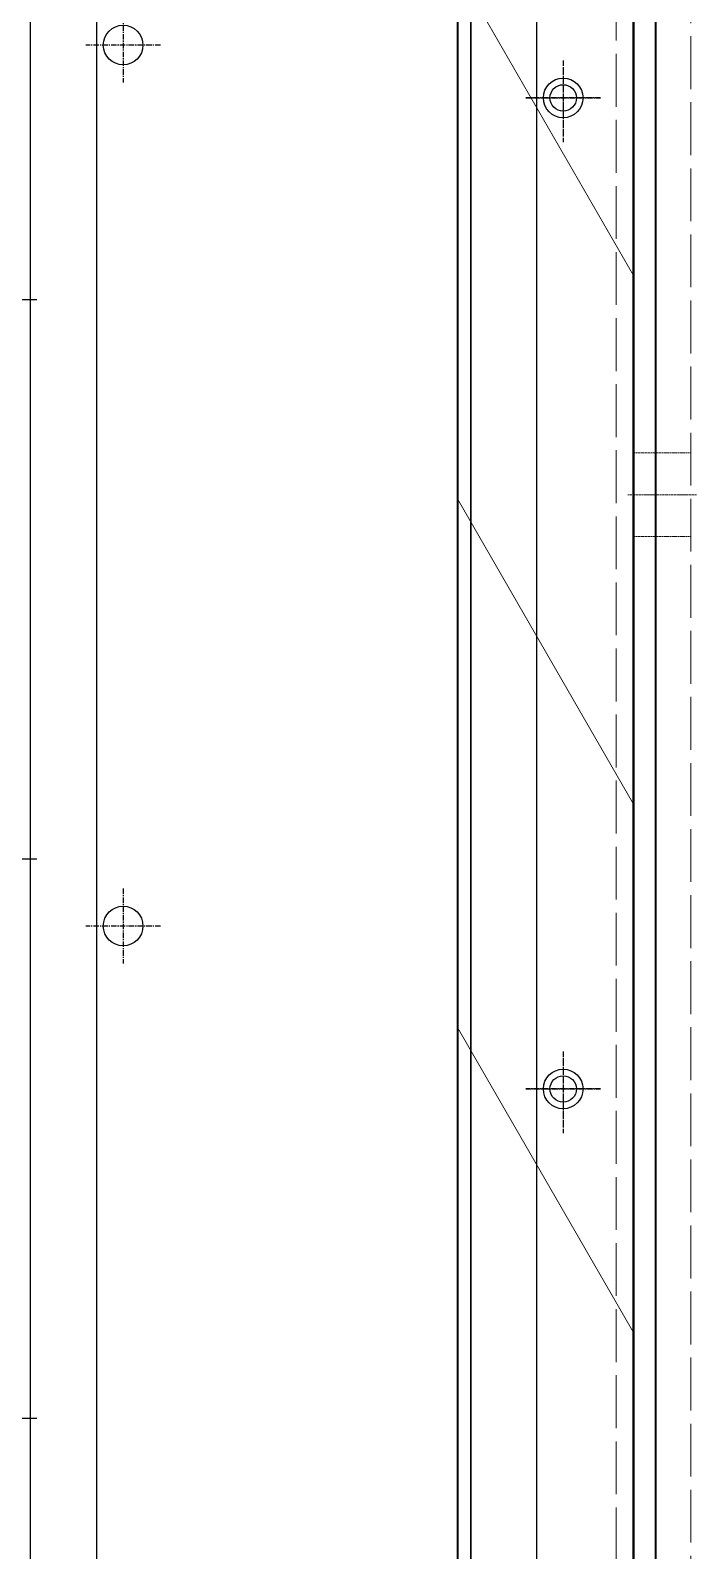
# Model space of a CAD drawing. Header units: millimetres. Extents: x 2686 to 32093, y 2268 to 23063.
# Drawn here: x 13346.2 to 13497.5, y 9538.4 to 9883.5 of the extents above; entities that cross this region are included whole.
import ezdxf

# ---------------------------------------------------------------- set-up
doc = ezdxf.new("R2010")
doc.units = ezdxf.units.MM
for name, pattern in [('CENTER', [2, 1.25, -0.25, 0.25, -0.25]), ('DASHDOT', [18.5, 12, -3, 0.5, -3]), ('DASHED', [15, 12, -3])]:
    doc.linetypes.add(name, pattern=pattern)
doc.layers.add('center', color=1, linetype='CENTER')

# ---------------------------------------------------------------- blocks, each defined once
blk = doc.blocks.new('A$C55E021B5')
at = {"color": 7, "lineweight": 35}
for p, q in [((1375, 38.5), (1375, 2102.5)), ((1415, 2102.5), (1415, 38.5)), ((1370, 2070.5), (1370, 209.79)), ((1370, 2070.5), (1370, 209.79)), ((1375, 70.5), (1375, 2070.5)), ((1375, 2070.5), (1375, 209.79))]:
    blk.add_line(p, q, dxfattribs=at)
at = {"color": 7, "linetype": 'DASHED', "lineweight": 13}
for p, q in [((1362, 2074.5), (1362, 66.5)), ((1370, 2074.5), (1370, 66.5)), ((1379, 1050.5), (1379, 38.5))]:
    blk.add_line(p, q, dxfattribs=at)
at = {"color": 7, "lineweight": 13, "ltscale": 0.133334}
for p, q in [((1415, 1054.47), (1375, 985.19)), ((1415, 934.47), (1375, 865.19)), ((1415, 814.47), (1375, 745.19))]:
    blk.add_line(p, q, dxfattribs=at)
at = {"color": 7, "linetype": 'DASHED', "lineweight": 13, "ltscale": 0.013334}
for p, q in [((1370, 944.91), (1362, 944.91)), ((1370, 925.91), (1362, 925.91))]:
    blk.add_line(p, q, dxfattribs=at)
at = {"color": 7, "linetype": 'DASHED', "lineweight": 13, "ltscale": 0.008333}
for p, q in [((1375, 944.91), (1370, 944.91)), ((1375, 925.91), (1370, 925.91))]:
    blk.add_line(p, q, dxfattribs=at)
at = {"color": 7, "linetype": 'DASHDOT', "lineweight": 13, "ltscale": 0.025999}
blk.add_line((1376.3, 935.41), (1360.7, 935.41), dxfattribs=at)
blk = doc.blocks.new('A$C25707C5C')
for p, q in [((0, 2586), (0, 0)), ((15, 0), (15, 2586))]:
    blk.add_line(p, q)
for centre in [(21, 1277), (21, 1052)]:
    blk.add_circle(centre, 3)
at = {"layer": 'center'}
for p, q in [((21, 1285.5), (21, 1268.5)), ((21, 1283.97), (21, 1266.97)), ((12.5, 1277), (29.5, 1277)), ((21, 1060.5), (21, 1043.5)), ((21, 1058.97), (21, 1041.97)), ((12.5, 1052), (29.5, 1052))]:
    blk.add_line(p, q, dxfattribs=at)
blk = doc.blocks.new('A$C0E961EF8')
for p, q in [((0, 0), (0, 1221)), ((42, 0), (42, 1221))]:
    blk.add_line(p, q)
for centre in [(21, 1175), (21, 950)]:
    blk.add_circle(centre, 4.5)
at = {"layer": 'center'}
for p, q in [((21, 1183.5), (21, 1166.5)), ((21, 1181.97), (21, 1164.97)), ((29.5, 1175), (12.5, 1175)), ((21, 958.5), (21, 941.5)), ((21, 956.97), (21, 939.97)), ((29.5, 950), (12.5, 950))]:
    blk.add_line(p, q, dxfattribs=at)
blk = doc.blocks.new('A$C35EA48DC')
for p, q in [((0, 9.5), (0, 2265.5)), ((0, 9.5), (0, 2265.5)), ((0, 9.5), (0, 2265.5)), ((0, 9.5), (0, 2265.5)), ((0, 9.5), (0, 2265.5)), ((0, 9.5), (0, 2265.5)), ((15, 9.5), (15, 2265.5)), ((15, 9.5), (15, 2265.5))]:
    blk.add_line(p, q)
for centre in [(21, 1062.5), (21, 862.5)]:
    blk.add_circle(centre, 4.5)
at = {"layer": 'center'}
for p, q in [((21, 1071), (21, 1054)), ((29.5, 1062.5), (12.5, 1062.5)), ((21, 871), (21, 854)), ((29.5, 862.5), (12.5, 862.5))]:
    blk.add_line(p, q, dxfattribs=at)
blk = doc.blocks.new('sound out')
h = blk.add_hatch()
h.set_pattern_fill('CROSS', color=5, scale=10)
h.set_pattern_definition([(0, (285310.786, 361167.85), (63.5, 63.5), [31.75, -95.25]), (90, (285326.66, 361151.98), (-63.5, 63.5), [31.75, -95.25])])
h.paths.add_polyline_path([(969222.09, 350230.06), (968522.09, 350230.06), (968522.09, 347272.28), (969222.09, 347272.28)])
blk = doc.blocks.new('1')
at = {"lineweight": 5}
blk.add_blockref('sound out', (-955874.4, -338945.06), dxfattribs=at)
for name, p in [('A$C25707C5C', (13446.23, 8591.17)), ('A$C0E961EF8', (13446.23, 8693.17))]:
    blk.add_blockref(name, p)
at = {"color": 7}
blk.add_blockref('A$C35EA48DC', (13346.29, 8817.67), dxfattribs=at)
at = {"xscale": -1}
blk.add_blockref('A$C55E021B5', (14858.23, 8842.67), dxfattribs=at)

msp = doc.modelspace()

# ---------------------------------------------------------------- block references
msp.add_blockref('1', (0, 0))

doc.saveas('drawing.dxf')
